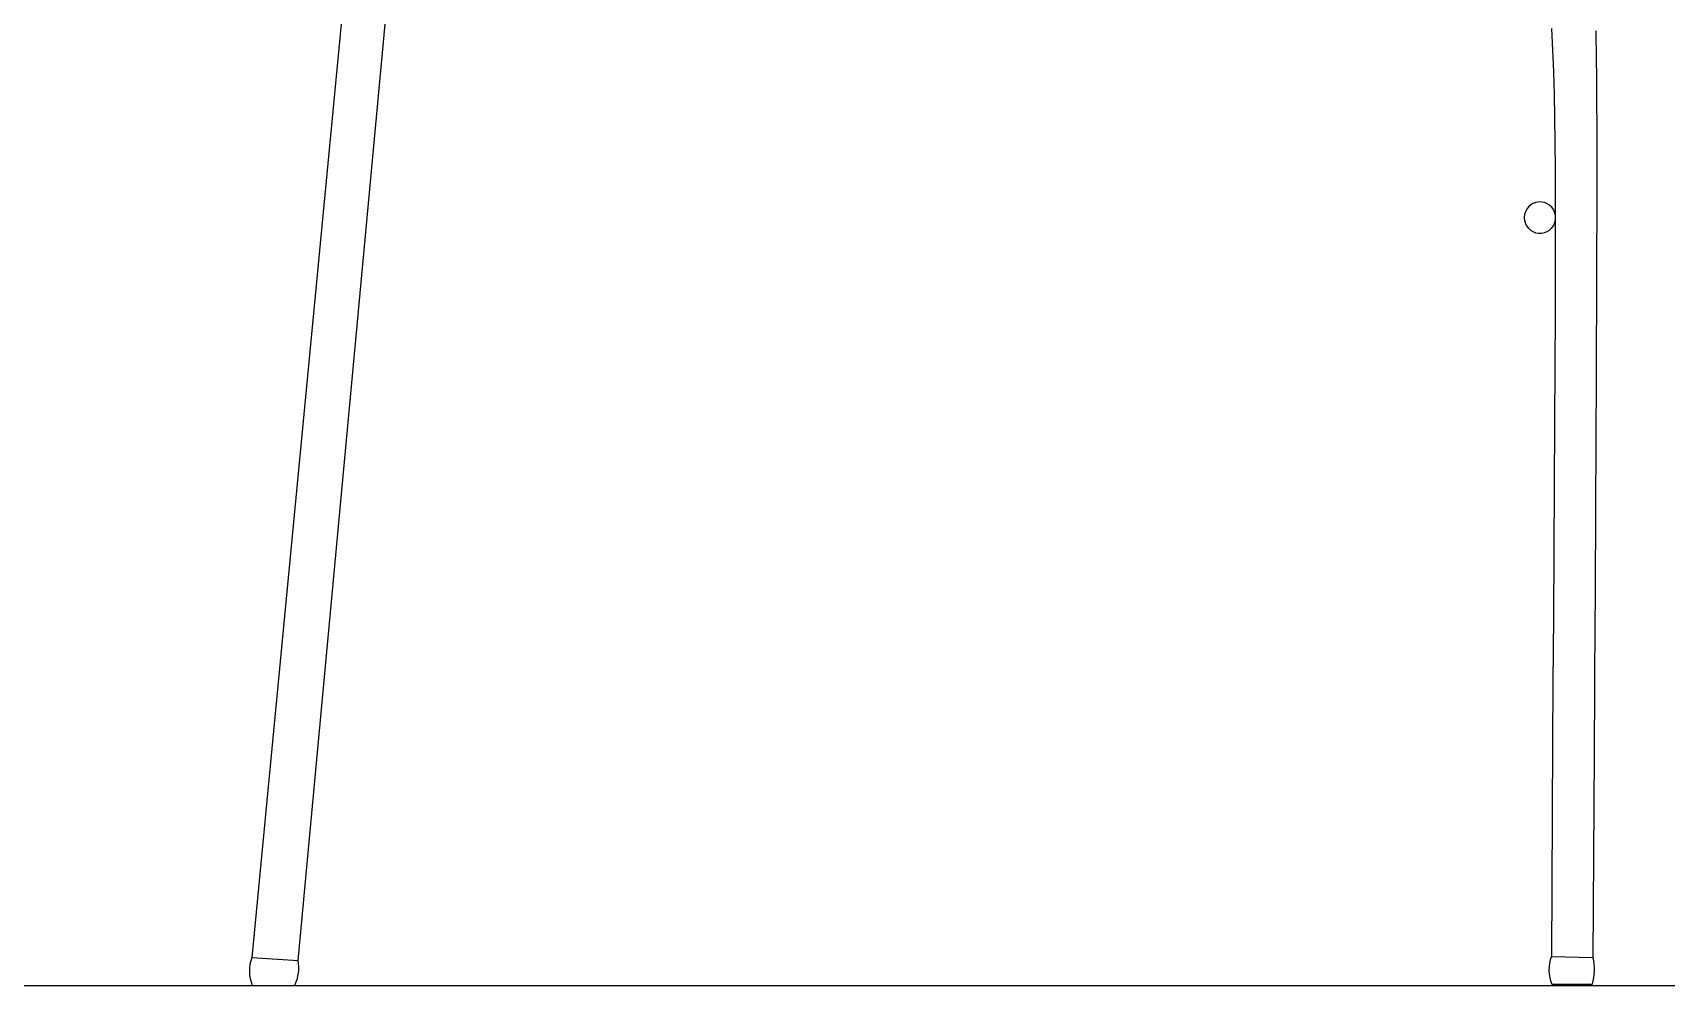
# Model space of a CAD drawing. Header units: millimetres. Extents: x -17017 to 2697, y 1903 to 18260.
# Drawn here: x -16976.0115 to -16975.8761, y 18247.9153 to 18247.9943 of the extents above; entities that cross this region are included whole.
import ezdxf

# ---------------------------------------------------------------- set-up
doc = ezdxf.new("R2010")
doc.units = ezdxf.units.MM
doc.layers.add('55', color=7, linetype='Continuous')
doc.layers.add('OP-MOB-MOVIL', color=8, linetype='Continuous')

# ---------------------------------------------------------------- blocks, each defined once
blk = doc.blocks.new('mesas y sillas de cafeteria')
for p, q in [((50.02652, -14.91989), (50.04383, -14.92042)), ((49.4881, -14.93191), (49.50572, -14.93191)), ((50.02666, -14.93145), (50.04356, -14.93145))]:
    blk.add_line(p, q)
for points in [[(49.54799, -14.29232), (49.48796, -14.92035), (49.50719, -14.92154), (49.5655, -14.29398)], [(50.02664, -14.53537), (50.02703, -14.54419), (50.02737, -14.5533), (50.02765, -14.56266), (50.02787, -14.57228), (50.02802, -14.58245), (50.02812, -14.59353), (50.02816, -14.60587), (50.02816, -14.61983), (50.02812, -14.63578), (50.02804, -14.65407), (50.02794, -14.67505), (50.02781, -14.69888), (50.02767, -14.72484), (50.02752, -14.75201), (50.02736, -14.77946), (50.0272, -14.80628), (50.02705, -14.83153), (50.02652, -14.91989)], [(50.04383, -14.92042), (50.04437, -14.8363), (50.04443, -14.82654), (50.04449, -14.817), (50.04455, -14.80768), (50.0446, -14.79857), (50.04465, -14.78964), (50.0447, -14.78089), (50.04475, -14.77231), (50.0448, -14.76388), (50.04484, -14.7556), (50.04489, -14.74748), (50.04493, -14.73952), (50.04497, -14.73175), (50.045, -14.72417), (50.04504, -14.71679), (50.04507, -14.70964), (50.04511, -14.70273), (50.04514, -14.69606), (50.04517, -14.68963), (50.04519, -14.68344), (50.04522, -14.67748), (50.04525, -14.67175), (50.04527, -14.66623), (50.04529, -14.66093), (50.04531, -14.65584), (50.04533, -14.65094), (50.04535, -14.64624), (50.04537, -14.64173), (50.04538, -14.63741), (50.0454, -14.63326), (50.04541, -14.62929), (50.04542, -14.62548), (50.04543, -14.62183), (50.04544, -14.61833), (50.04545, -14.61499), (50.04546, -14.61178), (50.04546, -14.60871), (50.04547, -14.60578), (50.04547, -14.60296), (50.04548, -14.60027), (50.04548, -14.59769), (50.04548, -14.59522), (50.04548, -14.59284), (50.04548, -14.59057), (50.04548, -14.58838), (50.04548, -14.58628), (50.04548, -14.58425), (50.04547, -14.5823), (50.04547, -14.58041), (50.04546, -14.57858), (50.04546, -14.57681), (50.04545, -14.57509), (50.04545, -14.57341), (50.04544, -14.57177), (50.04543, -14.57017), (50.04543, -14.5686), (50.04542, -14.56705), (50.04541, -14.56553), (50.0454, -14.56402), (50.04539, -14.56254), (50.04538, -14.56106), (50.04537, -14.55961), (50.04536, -14.55816), (50.04534, -14.55673), (50.04533, -14.55532), (50.04532, -14.55391), (50.0453, -14.55251), (50.04529, -14.55112), (50.04527, -14.54974), (50.04526, -14.54837), (50.04524, -14.54701), (50.04522, -14.54565), (50.0452, -14.5443), (50.04518, -14.54296), (50.04516, -14.54163), (50.04514, -14.5403), (50.04512, -14.53898), (50.04509, -14.53766), (50.04507, -14.53635)]]:
    blk.add_lwpolyline(points)
for centre, radius, start, end in [((50.02179, -14.61374), 0.0065, 9.4243, 350.30466), ((49.50307, -14.92595), 0.01611, 159.65406, 201.70852), ((49.49, -14.92439), 0.01743, 334.42236, 9.38891), ((50.04163, -14.92549), 0.01611, 159.65406, 201.70852), ((50.02078, -14.92539), 0.02358, 345.10654, 12.15659)]:
    blk.add_arc(centre, radius, start, end)

msp = doc.modelspace()

# ---------------------------------------------------------------- linework, layer by layer
at = {"layer": '55', "linetype": 'ByBlock'}
msp.add_line((-16978.52455, 18247.91532), (-16975.02455, 18247.91532), dxfattribs=at)

# ---------------------------------------------------------------- block references
at = {"layer": 'OP-MOB-MOVIL', "xscale": 0.2, "yscale": 0.2, "zscale": 0.2}
msp.add_blockref('mesas y sillas de cafeteria', (-16985.89093, 18250.9017), dxfattribs=at)

doc.saveas('drawing.dxf')
